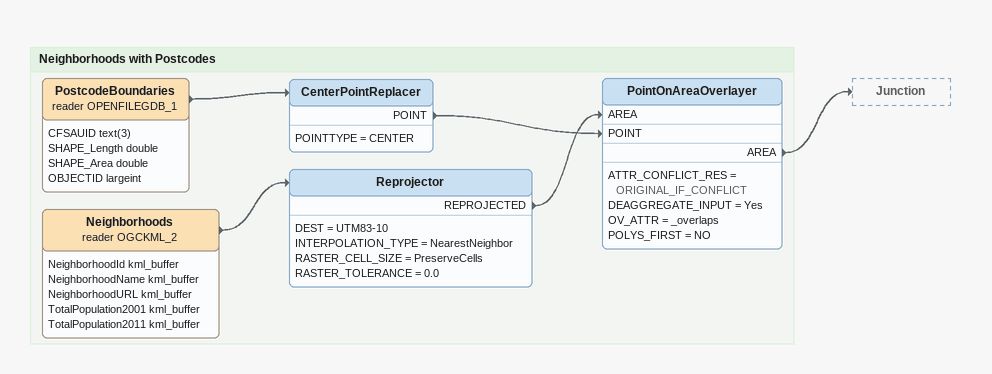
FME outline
Bookmark: Neighborhoods with Postcodes
PostcodeBoundaries (reader OPENFILEGDB_1)
    attributes: CFSAUID text(3), SHAPE_Length double, SHAPE_Area double, OBJECTID largeint
    -> CenterPointReplacer
CenterPointReplacer
    POINTTYPE = CENTER
    POINT -> PointOnAreaOverlayer [POINT]
Neighborhoods (reader OGCKML_2)
    attributes: NeighborhoodId kml_buffer, NeighborhoodName kml_buffer, NeighborhoodURL kml_buffer, TotalPopulation2001 kml_buffer, TotalPopulation2011 kml_buffer
    -> Reprojector
Reprojector
    DEST = UTM83-10
    INTERPOLATION_TYPE = NearestNeighbor
    RASTER_CELL_SIZE = PreserveCells
    RASTER_TOLERANCE = 0.0
    REPROJECTED -> PointOnAreaOverlayer [AREA]
PointOnAreaOverlayer
    ATTR_CONFLICT_RES = ORIGINAL_IF_CONFLICT
    DEAGGREGATE_INPUT = Yes
    OV_ATTR = _overlaps
    POLYS_FIRST = NO
    AREA -> Junction
